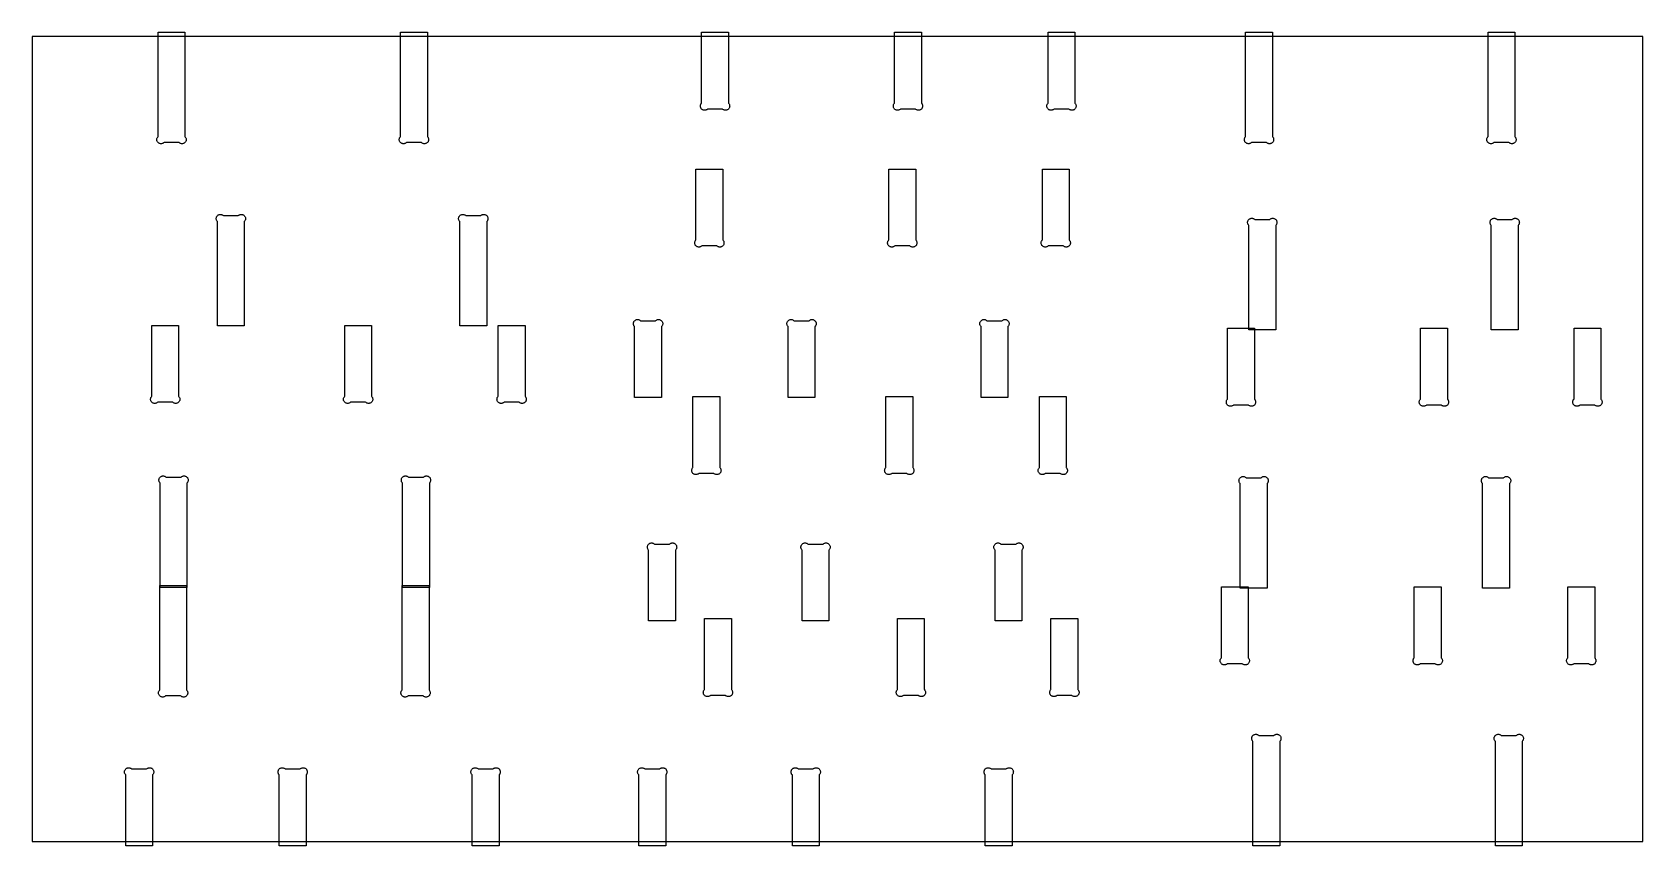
# Model space of a CAD drawing. Header units: inches. Extents: x 0 to 96, y -0.3 to 48.3.
import ezdxf

# ---------------------------------------------------------------- set-up
doc = ezdxf.new("R2010")
doc.units = ezdxf.units.IN
doc.layers.add('POCKET', color=5, linetype='Continuous')

msp = doc.modelspace()

# ---------------------------------------------------------------- linework, layer by layer
at = {"layer": 'POCKET'}
for points in [[(0, 0), (96, 0), (96, 48), (0, 48), (0, 0)], [(9.103, 48.255), (9.103, 42.029), (9.125, 42.004), (9.143, 41.977), (9.157, 41.947), (9.168, 41.916), (9.174, 41.884), (9.176, 41.852), (9.174, 41.819), (9.168, 41.787), (9.157, 41.756), (9.143, 41.727), (9.125, 41.7), (9.103, 41.675), (9.079, 41.653), (9.051, 41.635), (9.022, 41.621), (8.991, 41.61), (8.959, 41.604), (8.926, 41.602), (8.894, 41.604), (8.862, 41.61), (8.831, 41.621), (8.801, 41.635), (8.774, 41.653), (8.75, 41.675), (7.857, 41.675), (7.832, 41.653), (7.805, 41.635), (7.776, 41.621), (7.745, 41.61), (7.713, 41.604), (7.68, 41.602), (7.647, 41.604), (7.615, 41.61), (7.584, 41.621), (7.555, 41.635), (7.528, 41.653), (7.503, 41.675), (7.482, 41.7), (7.463, 41.727), (7.449, 41.756), (7.438, 41.787), (7.432, 41.819), (7.43, 41.852), (7.432, 41.884), (7.438, 41.916), (7.449, 41.947), (7.463, 41.977), (7.482, 42.004), (7.503, 42.029), (7.503, 48.255), (9.103, 48.255)], [(23.553, 48.255), (23.553, 42.029), (23.575, 42.004), (23.593, 41.977), (23.607, 41.947), (23.618, 41.916), (23.624, 41.884), (23.626, 41.852), (23.624, 41.819), (23.618, 41.787), (23.607, 41.756), (23.593, 41.727), (23.575, 41.7), (23.553, 41.675), (23.529, 41.653), (23.501, 41.635), (23.472, 41.621), (23.441, 41.61), (23.409, 41.604), (23.376, 41.602), (23.344, 41.604), (23.312, 41.61), (23.281, 41.621), (23.251, 41.635), (23.224, 41.653), (23.2, 41.675), (22.307, 41.675), (22.282, 41.653), (22.255, 41.635), (22.226, 41.621), (22.195, 41.61), (22.163, 41.604), (22.13, 41.602), (22.097, 41.604), (22.065, 41.61), (22.034, 41.621), (22.005, 41.635), (21.978, 41.653), (21.953, 41.675), (21.932, 41.7), (21.913, 41.727), (21.899, 41.756), (21.888, 41.787), (21.882, 41.819), (21.88, 41.852), (21.882, 41.884), (21.888, 41.916), (21.899, 41.947), (21.913, 41.977), (21.932, 42.004), (21.953, 42.029), (21.953, 48.255), (23.553, 48.255)], [(41.501, 48.255), (41.501, 44.029), (41.523, 44.004), (41.541, 43.977), (41.555, 43.947), (41.566, 43.916), (41.572, 43.884), (41.574, 43.852), (41.572, 43.819), (41.566, 43.787), (41.555, 43.756), (41.541, 43.727), (41.523, 43.7), (41.501, 43.675), (41.477, 43.653), (41.449, 43.635), (41.42, 43.621), (41.389, 43.61), (41.357, 43.604), (41.324, 43.602), (41.292, 43.604), (41.26, 43.61), (41.229, 43.621), (41.199, 43.635), (41.172, 43.653), (41.148, 43.675), (40.255, 43.675), (40.23, 43.653), (40.203, 43.635), (40.174, 43.621), (40.143, 43.61), (40.111, 43.604), (40.078, 43.602), (40.045, 43.604), (40.013, 43.61), (39.982, 43.621), (39.953, 43.635), (39.926, 43.653), (39.901, 43.675), (39.88, 43.7), (39.861, 43.727), (39.847, 43.756), (39.836, 43.787), (39.83, 43.819), (39.828, 43.852), (39.83, 43.884), (39.836, 43.916), (39.847, 43.947), (39.861, 43.977), (39.88, 44.004), (39.901, 44.029), (39.901, 48.255), (41.501, 48.255)], [(53.001, 48.255), (53.001, 44.029), (53.023, 44.004), (53.041, 43.977), (53.055, 43.947), (53.066, 43.916), (53.072, 43.884), (53.074, 43.852), (53.072, 43.819), (53.066, 43.787), (53.055, 43.756), (53.041, 43.727), (53.023, 43.7), (53.001, 43.675), (52.977, 43.653), (52.949, 43.635), (52.92, 43.621), (52.889, 43.61), (52.857, 43.604), (52.824, 43.602), (52.792, 43.604), (52.76, 43.61), (52.729, 43.621), (52.699, 43.635), (52.672, 43.653), (52.648, 43.675), (51.755, 43.675), (51.73, 43.653), (51.703, 43.635), (51.674, 43.621), (51.643, 43.61), (51.611, 43.604), (51.578, 43.602), (51.545, 43.604), (51.513, 43.61), (51.482, 43.621), (51.453, 43.635), (51.426, 43.653), (51.401, 43.675), (51.38, 43.7), (51.361, 43.727), (51.347, 43.756), (51.336, 43.787), (51.33, 43.819), (51.328, 43.852), (51.33, 43.884), (51.336, 43.916), (51.347, 43.947), (51.361, 43.977), (51.38, 44.004), (51.401, 44.029), (51.401, 48.255), (53.001, 48.255)], [(62.151, 48.255), (62.151, 44.029), (62.173, 44.004), (62.191, 43.977), (62.205, 43.947), (62.216, 43.916), (62.222, 43.884), (62.224, 43.852), (62.222, 43.819), (62.216, 43.787), (62.205, 43.756), (62.191, 43.727), (62.173, 43.7), (62.151, 43.675), (62.127, 43.653), (62.099, 43.635), (62.07, 43.621), (62.039, 43.61), (62.007, 43.604), (61.974, 43.602), (61.942, 43.604), (61.91, 43.61), (61.879, 43.621), (61.849, 43.635), (61.822, 43.653), (61.798, 43.675), (60.905, 43.675), (60.88, 43.653), (60.853, 43.635), (60.824, 43.621), (60.793, 43.61), (60.761, 43.604), (60.728, 43.602), (60.695, 43.604), (60.663, 43.61), (60.632, 43.621), (60.603, 43.635), (60.576, 43.653), (60.551, 43.675), (60.53, 43.7), (60.511, 43.727), (60.497, 43.756), (60.486, 43.787), (60.48, 43.819), (60.478, 43.852), (60.48, 43.884), (60.486, 43.916), (60.497, 43.947), (60.511, 43.977), (60.53, 44.004), (60.551, 44.029), (60.551, 48.255), (62.151, 48.255)], [(73.925, 48.255), (73.925, 42.029), (73.947, 42.004), (73.965, 41.977), (73.979, 41.947), (73.99, 41.916), (73.996, 41.884), (73.998, 41.852), (73.996, 41.819), (73.99, 41.787), (73.979, 41.756), (73.965, 41.727), (73.947, 41.7), (73.925, 41.675), (73.9, 41.653), (73.873, 41.635), (73.844, 41.621), (73.813, 41.61), (73.781, 41.604), (73.748, 41.602), (73.716, 41.604), (73.684, 41.61), (73.653, 41.621), (73.623, 41.635), (73.596, 41.653), (73.571, 41.675), (72.679, 41.675), (72.654, 41.653), (72.627, 41.635), (72.597, 41.621), (72.566, 41.61), (72.534, 41.604), (72.502, 41.602), (72.469, 41.604), (72.437, 41.61), (72.406, 41.621), (72.377, 41.635), (72.35, 41.653), (72.325, 41.675), (72.303, 41.7), (72.285, 41.727), (72.271, 41.756), (72.26, 41.787), (72.254, 41.819), (72.252, 41.852), (72.254, 41.884), (72.26, 41.916), (72.271, 41.947), (72.285, 41.977), (72.303, 42.004), (72.325, 42.029), (72.325, 48.255), (73.925, 48.255)], [(88.375, 48.255), (88.375, 42.029), (88.397, 42.004), (88.415, 41.977), (88.429, 41.947), (88.44, 41.916), (88.446, 41.884), (88.448, 41.852), (88.446, 41.819), (88.44, 41.787), (88.429, 41.756), (88.415, 41.727), (88.397, 41.7), (88.375, 41.675), (88.35, 41.653), (88.323, 41.635), (88.294, 41.621), (88.263, 41.61), (88.231, 41.604), (88.198, 41.602), (88.166, 41.604), (88.134, 41.61), (88.103, 41.621), (88.073, 41.635), (88.046, 41.653), (88.021, 41.675), (87.129, 41.675), (87.104, 41.653), (87.077, 41.635), (87.047, 41.621), (87.016, 41.61), (86.984, 41.604), (86.952, 41.602), (86.919, 41.604), (86.887, 41.61), (86.856, 41.621), (86.827, 41.635), (86.8, 41.653), (86.775, 41.675), (86.753, 41.7), (86.735, 41.727), (86.721, 41.756), (86.71, 41.787), (86.704, 41.819), (86.702, 41.852), (86.704, 41.884), (86.71, 41.916), (86.721, 41.947), (86.735, 41.977), (86.753, 42.004), (86.775, 42.029), (86.775, 48.255), (88.375, 48.255)], [(41.161, 40.096), (41.161, 35.869), (41.183, 35.845), (41.201, 35.817), (41.215, 35.788), (41.226, 35.757), (41.232, 35.725), (41.234, 35.692), (41.232, 35.66), (41.226, 35.628), (41.215, 35.597), (41.201, 35.567), (41.183, 35.54), (41.161, 35.516), (41.136, 35.494), (41.109, 35.476), (41.08, 35.462), (41.049, 35.451), (41.017, 35.445), (40.984, 35.442), (40.952, 35.445), (40.92, 35.451), (40.889, 35.462), (40.859, 35.476), (40.832, 35.494), (40.807, 35.516), (39.915, 35.516), (39.89, 35.494), (39.863, 35.476), (39.833, 35.462), (39.802, 35.451), (39.77, 35.445), (39.738, 35.442), (39.705, 35.445), (39.673, 35.451), (39.642, 35.462), (39.613, 35.476), (39.586, 35.494), (39.561, 35.516), (39.539, 35.54), (39.521, 35.567), (39.507, 35.597), (39.496, 35.628), (39.49, 35.66), (39.488, 35.692), (39.49, 35.725), (39.496, 35.757), (39.507, 35.788), (39.521, 35.817), (39.539, 35.845), (39.561, 35.869), (39.561, 40.096), (41.161, 40.096)], [(52.661, 40.096), (52.661, 35.869), (52.683, 35.845), (52.701, 35.817), (52.715, 35.788), (52.726, 35.757), (52.732, 35.725), (52.734, 35.692), (52.732, 35.66), (52.726, 35.628), (52.715, 35.597), (52.701, 35.567), (52.683, 35.54), (52.661, 35.516), (52.636, 35.494), (52.609, 35.476), (52.58, 35.462), (52.549, 35.451), (52.517, 35.445), (52.484, 35.442), (52.452, 35.445), (52.42, 35.451), (52.389, 35.462), (52.359, 35.476), (52.332, 35.494), (52.307, 35.516), (51.415, 35.516), (51.39, 35.494), (51.363, 35.476), (51.333, 35.462), (51.302, 35.451), (51.27, 35.445), (51.238, 35.442), (51.205, 35.445), (51.173, 35.451), (51.142, 35.462), (51.113, 35.476), (51.086, 35.494), (51.061, 35.516), (51.039, 35.54), (51.021, 35.567), (51.007, 35.597), (50.996, 35.628), (50.99, 35.66), (50.988, 35.692), (50.99, 35.725), (50.996, 35.757), (51.007, 35.788), (51.021, 35.817), (51.039, 35.845), (51.061, 35.869), (51.061, 40.096), (52.661, 40.096)], [(61.811, 40.096), (61.811, 35.869), (61.833, 35.845), (61.851, 35.817), (61.865, 35.788), (61.876, 35.757), (61.882, 35.725), (61.884, 35.692), (61.882, 35.66), (61.876, 35.628), (61.865, 35.597), (61.851, 35.567), (61.833, 35.54), (61.811, 35.516), (61.786, 35.494), (61.759, 35.476), (61.73, 35.462), (61.699, 35.451), (61.667, 35.445), (61.634, 35.442), (61.602, 35.445), (61.57, 35.451), (61.539, 35.462), (61.509, 35.476), (61.482, 35.494), (61.457, 35.516), (60.565, 35.516), (60.54, 35.494), (60.513, 35.476), (60.483, 35.462), (60.452, 35.451), (60.42, 35.445), (60.388, 35.442), (60.355, 35.445), (60.323, 35.451), (60.292, 35.462), (60.263, 35.476), (60.236, 35.494), (60.211, 35.516), (60.189, 35.54), (60.171, 35.567), (60.157, 35.597), (60.146, 35.628), (60.14, 35.66), (60.138, 35.692), (60.14, 35.725), (60.146, 35.757), (60.157, 35.788), (60.171, 35.817), (60.189, 35.845), (60.211, 35.869), (60.211, 40.096), (61.811, 40.096)], [(11.04, 30.739), (11.04, 36.965), (11.018, 36.99), (11, 37.017), (10.986, 37.046), (10.975, 37.077), (10.969, 37.109), (10.967, 37.142), (10.969, 37.174), (10.975, 37.206), (10.986, 37.237), (11, 37.267), (11.018, 37.294), (11.04, 37.319), (11.064, 37.34), (11.092, 37.358), (11.121, 37.373), (11.152, 37.383), (11.184, 37.39), (11.217, 37.392), (11.249, 37.39), (11.281, 37.383), (11.312, 37.373), (11.342, 37.358), (11.369, 37.34), (11.393, 37.319), (12.286, 37.319), (12.311, 37.34), (12.338, 37.358), (12.367, 37.373), (12.398, 37.383), (12.43, 37.39), (12.463, 37.392), (12.496, 37.39), (12.528, 37.383), (12.559, 37.373), (12.588, 37.358), (12.615, 37.34), (12.64, 37.319), (12.661, 37.294), (12.68, 37.267), (12.694, 37.237), (12.705, 37.206), (12.711, 37.174), (12.713, 37.142), (12.711, 37.109), (12.705, 37.077), (12.694, 37.046), (12.68, 37.017), (12.661, 36.99), (12.64, 36.965), (12.64, 30.739), (11.04, 30.739)], [(25.49, 30.739), (25.49, 36.965), (25.468, 36.99), (25.45, 37.017), (25.436, 37.046), (25.425, 37.077), (25.419, 37.109), (25.417, 37.142), (25.419, 37.174), (25.425, 37.206), (25.436, 37.237), (25.45, 37.267), (25.468, 37.294), (25.49, 37.319), (25.514, 37.34), (25.542, 37.358), (25.571, 37.373), (25.602, 37.383), (25.634, 37.39), (25.667, 37.392), (25.699, 37.39), (25.731, 37.383), (25.762, 37.373), (25.792, 37.358), (25.819, 37.34), (25.843, 37.319), (26.736, 37.319), (26.761, 37.34), (26.788, 37.358), (26.817, 37.373), (26.848, 37.383), (26.88, 37.39), (26.913, 37.392), (26.946, 37.39), (26.978, 37.383), (27.009, 37.373), (27.038, 37.358), (27.065, 37.34), (27.09, 37.319), (27.111, 37.294), (27.13, 37.267), (27.144, 37.237), (27.155, 37.206), (27.161, 37.174), (27.163, 37.142), (27.161, 37.109), (27.155, 37.077), (27.144, 37.046), (27.13, 37.017), (27.111, 36.99), (27.09, 36.965), (27.09, 30.739), (25.49, 30.739)], [(72.518, 30.51), (72.518, 36.736), (72.497, 36.761), (72.479, 36.788), (72.464, 36.818), (72.454, 36.849), (72.447, 36.881), (72.445, 36.913), (72.447, 36.946), (72.454, 36.978), (72.464, 37.009), (72.479, 37.038), (72.497, 37.065), (72.518, 37.09), (72.543, 37.112), (72.57, 37.13), (72.599, 37.144), (72.63, 37.155), (72.662, 37.161), (72.695, 37.163), (72.728, 37.161), (72.76, 37.155), (72.791, 37.144), (72.82, 37.13), (72.847, 37.112), (72.872, 37.09), (73.765, 37.09), (73.789, 37.112), (73.817, 37.13), (73.846, 37.144), (73.877, 37.155), (73.909, 37.161), (73.942, 37.163), (73.974, 37.161), (74.006, 37.155), (74.037, 37.144), (74.067, 37.13), (74.094, 37.112), (74.118, 37.09), (74.14, 37.065), (74.158, 37.038), (74.172, 37.009), (74.183, 36.978), (74.189, 36.946), (74.192, 36.913), (74.189, 36.881), (74.183, 36.849), (74.172, 36.818), (74.158, 36.788), (74.14, 36.761), (74.118, 36.736), (74.118, 30.51), (72.518, 30.51)], [(86.968, 30.51), (86.968, 36.736), (86.947, 36.761), (86.929, 36.788), (86.914, 36.818), (86.904, 36.849), (86.897, 36.881), (86.895, 36.913), (86.897, 36.946), (86.904, 36.978), (86.914, 37.009), (86.929, 37.038), (86.947, 37.065), (86.968, 37.09), (86.993, 37.112), (87.02, 37.13), (87.049, 37.144), (87.08, 37.155), (87.112, 37.161), (87.145, 37.163), (87.178, 37.161), (87.21, 37.155), (87.241, 37.144), (87.27, 37.13), (87.297, 37.112), (87.322, 37.09), (88.215, 37.09), (88.239, 37.112), (88.267, 37.13), (88.296, 37.144), (88.327, 37.155), (88.359, 37.161), (88.392, 37.163), (88.424, 37.161), (88.456, 37.155), (88.487, 37.144), (88.517, 37.13), (88.544, 37.112), (88.568, 37.09), (88.59, 37.065), (88.608, 37.038), (88.622, 37.009), (88.633, 36.978), (88.639, 36.946), (88.642, 36.913), (88.639, 36.881), (88.633, 36.849), (88.622, 36.818), (88.608, 36.788), (88.59, 36.761), (88.568, 36.736), (88.568, 30.51), (86.968, 30.51)], [(8.727, 30.773), (8.727, 26.547), (8.748, 26.522), (8.766, 26.495), (8.781, 26.466), (8.791, 26.435), (8.798, 26.403), (8.8, 26.37), (8.798, 26.337), (8.791, 26.305), (8.781, 26.274), (8.766, 26.245), (8.748, 26.218), (8.727, 26.193), (8.702, 26.172), (8.675, 26.153), (8.645, 26.139), (8.614, 26.129), (8.582, 26.122), (8.55, 26.12), (8.517, 26.122), (8.485, 26.129), (8.454, 26.139), (8.425, 26.153), (8.398, 26.172), (8.373, 26.193), (7.48, 26.193), (7.456, 26.172), (7.428, 26.153), (7.399, 26.139), (7.368, 26.129), (7.336, 26.122), (7.303, 26.12), (7.271, 26.122), (7.239, 26.129), (7.208, 26.139), (7.178, 26.153), (7.151, 26.172), (7.127, 26.193), (7.105, 26.218), (7.087, 26.245), (7.072, 26.274), (7.062, 26.305), (7.055, 26.337), (7.053, 26.37), (7.055, 26.403), (7.062, 26.435), (7.072, 26.466), (7.087, 26.495), (7.105, 26.522), (7.127, 26.547), (7.127, 30.773), (8.727, 30.773)], [(20.227, 30.773), (20.227, 26.547), (20.248, 26.522), (20.266, 26.495), (20.281, 26.466), (20.291, 26.435), (20.298, 26.403), (20.3, 26.37), (20.298, 26.337), (20.291, 26.305), (20.281, 26.274), (20.266, 26.245), (20.248, 26.218), (20.227, 26.193), (20.202, 26.172), (20.175, 26.153), (20.145, 26.139), (20.114, 26.129), (20.082, 26.122), (20.05, 26.12), (20.017, 26.122), (19.985, 26.129), (19.954, 26.139), (19.925, 26.153), (19.898, 26.172), (19.873, 26.193), (18.98, 26.193), (18.956, 26.172), (18.928, 26.153), (18.899, 26.139), (18.868, 26.129), (18.836, 26.122), (18.803, 26.12), (18.771, 26.122), (18.739, 26.129), (18.708, 26.139), (18.678, 26.153), (18.651, 26.172), (18.627, 26.193), (18.605, 26.218), (18.587, 26.245), (18.572, 26.274), (18.562, 26.305), (18.555, 26.337), (18.553, 26.37), (18.555, 26.403), (18.562, 26.435), (18.572, 26.466), (18.587, 26.495), (18.605, 26.522), (18.627, 26.547), (18.627, 30.773), (20.227, 30.773)], [(29.377, 30.773), (29.377, 26.547), (29.398, 26.522), (29.416, 26.495), (29.431, 26.466), (29.441, 26.435), (29.448, 26.403), (29.45, 26.37), (29.448, 26.337), (29.441, 26.305), (29.431, 26.274), (29.416, 26.245), (29.398, 26.218), (29.377, 26.193), (29.352, 26.172), (29.325, 26.153), (29.295, 26.139), (29.264, 26.129), (29.232, 26.122), (29.2, 26.12), (29.167, 26.122), (29.135, 26.129), (29.104, 26.139), (29.075, 26.153), (29.048, 26.172), (29.023, 26.193), (28.13, 26.193), (28.106, 26.172), (28.078, 26.153), (28.049, 26.139), (28.018, 26.129), (27.986, 26.122), (27.953, 26.12), (27.921, 26.122), (27.889, 26.129), (27.858, 26.139), (27.828, 26.153), (27.801, 26.172), (27.777, 26.193), (27.755, 26.218), (27.737, 26.245), (27.722, 26.274), (27.712, 26.305), (27.705, 26.337), (27.703, 26.37), (27.705, 26.403), (27.712, 26.435), (27.722, 26.466), (27.737, 26.495), (27.755, 26.522), (27.777, 26.547), (27.777, 30.773), (29.377, 30.773)], [(35.908, 26.473), (35.908, 30.7), (35.886, 30.724), (35.868, 30.752), (35.854, 30.781), (35.843, 30.812), (35.837, 30.844), (35.834, 30.877), (35.837, 30.909), (35.843, 30.941), (35.854, 30.972), (35.868, 31.002), (35.886, 31.029), (35.908, 31.053), (35.932, 31.075), (35.959, 31.093), (35.989, 31.108), (36.02, 31.118), (36.052, 31.124), (36.084, 31.127), (36.117, 31.124), (36.149, 31.118), (36.18, 31.108), (36.209, 31.093), (36.237, 31.075), (36.261, 31.053), (37.154, 31.053), (37.179, 31.075), (37.206, 31.093), (37.235, 31.108), (37.266, 31.118), (37.298, 31.124), (37.331, 31.127), (37.364, 31.124), (37.396, 31.118), (37.427, 31.108), (37.456, 31.093), (37.483, 31.075), (37.508, 31.053), (37.529, 31.029), (37.547, 31.002), (37.562, 30.972), (37.572, 30.941), (37.579, 30.909), (37.581, 30.877), (37.579, 30.844), (37.572, 30.812), (37.562, 30.781), (37.547, 30.752), (37.529, 30.724), (37.508, 30.7), (37.508, 26.473), (35.908, 26.473)], [(45.058, 26.473), (45.058, 30.7), (45.036, 30.724), (45.018, 30.752), (45.004, 30.781), (44.993, 30.812), (44.987, 30.844), (44.984, 30.877), (44.987, 30.909), (44.993, 30.941), (45.004, 30.972), (45.018, 31.002), (45.036, 31.029), (45.058, 31.053), (45.082, 31.075), (45.109, 31.093), (45.139, 31.108), (45.17, 31.118), (45.202, 31.124), (45.234, 31.127), (45.267, 31.124), (45.299, 31.118), (45.33, 31.108), (45.359, 31.093), (45.387, 31.075), (45.411, 31.053), (46.304, 31.053), (46.329, 31.075), (46.356, 31.093), (46.385, 31.108), (46.416, 31.118), (46.448, 31.124), (46.481, 31.127), (46.514, 31.124), (46.546, 31.118), (46.577, 31.108), (46.606, 31.093), (46.633, 31.075), (46.658, 31.053), (46.679, 31.029), (46.697, 31.002), (46.712, 30.972), (46.722, 30.941), (46.729, 30.909), (46.731, 30.877), (46.729, 30.844), (46.722, 30.812), (46.712, 30.781), (46.697, 30.752), (46.679, 30.724), (46.658, 30.7), (46.658, 26.473), (45.058, 26.473)], [(56.558, 26.473), (56.558, 30.7), (56.536, 30.724), (56.518, 30.752), (56.504, 30.781), (56.493, 30.812), (56.487, 30.844), (56.484, 30.877), (56.487, 30.909), (56.493, 30.941), (56.504, 30.972), (56.518, 31.002), (56.536, 31.029), (56.558, 31.053), (56.582, 31.075), (56.609, 31.093), (56.639, 31.108), (56.67, 31.118), (56.702, 31.124), (56.734, 31.127), (56.767, 31.124), (56.799, 31.118), (56.83, 31.108), (56.859, 31.093), (56.887, 31.075), (56.911, 31.053), (57.804, 31.053), (57.829, 31.075), (57.856, 31.093), (57.885, 31.108), (57.916, 31.118), (57.948, 31.124), (57.981, 31.127), (58.014, 31.124), (58.046, 31.118), (58.077, 31.108), (58.106, 31.093), (58.133, 31.075), (58.158, 31.053), (58.179, 31.029), (58.197, 31.002), (58.212, 30.972), (58.222, 30.941), (58.229, 30.909), (58.231, 30.877), (58.229, 30.844), (58.222, 30.812), (58.212, 30.781), (58.197, 30.752), (58.179, 30.724), (58.158, 30.7), (58.158, 26.473), (56.558, 26.473)], [(72.85, 30.605), (72.85, 26.378), (72.872, 26.354), (72.89, 26.326), (72.904, 26.297), (72.915, 26.266), (72.921, 26.234), (72.923, 26.201), (72.921, 26.169), (72.915, 26.137), (72.904, 26.106), (72.89, 26.076), (72.872, 26.049), (72.85, 26.025), (72.825, 26.003), (72.798, 25.985), (72.769, 25.97), (72.738, 25.96), (72.706, 25.954), (72.673, 25.951), (72.641, 25.954), (72.609, 25.96), (72.578, 25.97), (72.548, 25.985), (72.521, 26.003), (72.496, 26.025), (71.604, 26.025), (71.579, 26.003), (71.552, 25.985), (71.522, 25.97), (71.491, 25.96), (71.459, 25.954), (71.427, 25.951), (71.394, 25.954), (71.362, 25.96), (71.331, 25.97), (71.302, 25.985), (71.275, 26.003), (71.25, 26.025), (71.228, 26.049), (71.21, 26.076), (71.196, 26.106), (71.185, 26.137), (71.179, 26.169), (71.177, 26.201), (71.179, 26.234), (71.185, 26.266), (71.196, 26.297), (71.21, 26.326), (71.228, 26.354), (71.25, 26.378), (71.25, 30.605), (72.85, 30.605)], [(84.35, 30.605), (84.35, 26.378), (84.372, 26.354), (84.39, 26.326), (84.404, 26.297), (84.415, 26.266), (84.421, 26.234), (84.423, 26.201), (84.421, 26.169), (84.415, 26.137), (84.404, 26.106), (84.39, 26.076), (84.372, 26.049), (84.35, 26.025), (84.325, 26.003), (84.298, 25.985), (84.269, 25.97), (84.238, 25.96), (84.206, 25.954), (84.173, 25.951), (84.141, 25.954), (84.109, 25.96), (84.078, 25.97), (84.048, 25.985), (84.021, 26.003), (83.996, 26.025), (83.104, 26.025), (83.079, 26.003), (83.052, 25.985), (83.022, 25.97), (82.991, 25.96), (82.959, 25.954), (82.927, 25.951), (82.894, 25.954), (82.862, 25.96), (82.831, 25.97), (82.802, 25.985), (82.775, 26.003), (82.75, 26.025), (82.728, 26.049), (82.71, 26.076), (82.696, 26.106), (82.685, 26.137), (82.679, 26.169), (82.677, 26.201), (82.679, 26.234), (82.685, 26.266), (82.696, 26.297), (82.71, 26.326), (82.728, 26.354), (82.75, 26.378), (82.75, 30.605), (84.35, 30.605)], [(93.5, 30.605), (93.5, 26.378), (93.522, 26.354), (93.54, 26.326), (93.554, 26.297), (93.565, 26.266), (93.571, 26.234), (93.573, 26.201), (93.571, 26.169), (93.565, 26.137), (93.554, 26.106), (93.54, 26.076), (93.522, 26.049), (93.5, 26.025), (93.475, 26.003), (93.448, 25.985), (93.419, 25.97), (93.388, 25.96), (93.356, 25.954), (93.323, 25.951), (93.291, 25.954), (93.259, 25.96), (93.228, 25.97), (93.198, 25.985), (93.171, 26.003), (93.146, 26.025), (92.254, 26.025), (92.229, 26.003), (92.202, 25.985), (92.172, 25.97), (92.141, 25.96), (92.109, 25.954), (92.077, 25.951), (92.044, 25.954), (92.012, 25.96), (91.981, 25.97), (91.952, 25.985), (91.925, 26.003), (91.9, 26.025), (91.878, 26.049), (91.86, 26.076), (91.846, 26.106), (91.835, 26.137), (91.829, 26.169), (91.827, 26.201), (91.829, 26.234), (91.835, 26.266), (91.846, 26.297), (91.86, 26.326), (91.878, 26.354), (91.9, 26.378), (91.9, 30.605), (93.5, 30.605)], [(40.984, 26.528), (40.984, 22.302), (41.005, 22.277), (41.024, 22.25), (41.038, 22.221), (41.049, 22.19), (41.055, 22.158), (41.057, 22.125), (41.055, 22.092), (41.049, 22.06), (41.038, 22.029), (41.024, 22), (41.005, 21.973), (40.984, 21.948), (40.959, 21.927), (40.932, 21.909), (40.903, 21.894), (40.872, 21.884), (40.84, 21.877), (40.807, 21.875), (40.774, 21.877), (40.742, 21.884), (40.711, 21.894), (40.682, 21.909), (40.655, 21.927), (40.63, 21.948), (39.737, 21.948), (39.713, 21.927), (39.686, 21.909), (39.656, 21.894), (39.625, 21.884), (39.593, 21.877), (39.561, 21.875), (39.528, 21.877), (39.496, 21.884), (39.465, 21.894), (39.436, 21.909), (39.408, 21.927), (39.384, 21.948), (39.362, 21.973), (39.344, 22), (39.33, 22.029), (39.319, 22.06), (39.313, 22.092), (39.311, 22.125), (39.313, 22.158), (39.319, 22.19), (39.33, 22.221), (39.344, 22.25), (39.362, 22.277), (39.384, 22.302), (39.384, 26.528), (40.984, 26.528)], [(52.484, 26.528), (52.484, 22.302), (52.505, 22.277), (52.524, 22.25), (52.538, 22.221), (52.549, 22.19), (52.555, 22.158), (52.557, 22.125), (52.555, 22.092), (52.549, 22.06), (52.538, 22.029), (52.524, 22), (52.505, 21.973), (52.484, 21.948), (52.459, 21.927), (52.432, 21.909), (52.403, 21.894), (52.372, 21.884), (52.34, 21.877), (52.307, 21.875), (52.274, 21.877), (52.242, 21.884), (52.211, 21.894), (52.182, 21.909), (52.155, 21.927), (52.13, 21.948), (51.237, 21.948), (51.213, 21.927), (51.186, 21.909), (51.156, 21.894), (51.125, 21.884), (51.093, 21.877), (51.061, 21.875), (51.028, 21.877), (50.996, 21.884), (50.965, 21.894), (50.936, 21.909), (50.908, 21.927), (50.884, 21.948), (50.862, 21.973), (50.844, 22), (50.83, 22.029), (50.819, 22.06), (50.813, 22.092), (50.811, 22.125), (50.813, 22.158), (50.819, 22.19), (50.83, 22.221), (50.844, 22.25), (50.862, 22.277), (50.884, 22.302), (50.884, 26.528), (52.484, 26.528)], [(61.634, 26.528), (61.634, 22.302), (61.655, 22.277), (61.674, 22.25), (61.688, 22.221), (61.699, 22.19), (61.705, 22.158), (61.707, 22.125), (61.705, 22.092), (61.699, 22.06), (61.688, 22.029), (61.674, 22), (61.655, 21.973), (61.634, 21.948), (61.609, 21.927), (61.582, 21.909), (61.553, 21.894), (61.522, 21.884), (61.49, 21.877), (61.457, 21.875), (61.424, 21.877), (61.392, 21.884), (61.361, 21.894), (61.332, 21.909), (61.305, 21.927), (61.28, 21.948), (60.387, 21.948), (60.363, 21.927), (60.336, 21.909), (60.306, 21.894), (60.275, 21.884), (60.243, 21.877), (60.211, 21.875), (60.178, 21.877), (60.146, 21.884), (60.115, 21.894), (60.086, 21.909), (60.058, 21.927), (60.034, 21.948), (60.012, 21.973), (59.994, 22), (59.98, 22.029), (59.969, 22.06), (59.963, 22.092), (59.961, 22.125), (59.963, 22.158), (59.969, 22.19), (59.98, 22.221), (59.994, 22.25), (60.012, 22.277), (60.034, 22.302), (60.034, 26.528), (61.634, 26.528)], [(7.625, 15.147), (7.625, 21.373), (7.603, 21.398), (7.585, 21.425), (7.571, 21.455), (7.56, 21.486), (7.554, 21.518), (7.552, 21.55), (7.554, 21.583), (7.56, 21.615), (7.571, 21.646), (7.585, 21.675), (7.603, 21.702), (7.625, 21.727), (7.65, 21.749), (7.677, 21.767), (7.706, 21.781), (7.737, 21.792), (7.769, 21.798), (7.802, 21.8), (7.834, 21.798), (7.866, 21.792), (7.897, 21.781), (7.927, 21.767), (7.954, 21.749), (7.979, 21.727), (8.871, 21.727), (8.896, 21.749), (8.923, 21.767), (8.953, 21.781), (8.984, 21.792), (9.016, 21.798), (9.048, 21.8), (9.081, 21.798), (9.113, 21.792), (9.144, 21.781), (9.173, 21.767), (9.2, 21.749), (9.225, 21.727), (9.247, 21.702), (9.265, 21.675), (9.279, 21.646), (9.29, 21.615), (9.296, 21.583), (9.298, 21.55), (9.296, 21.518), (9.29, 21.486), (9.279, 21.455), (9.265, 21.425), (9.247, 21.398), (9.225, 21.373), (9.225, 15.147), (7.625, 15.147)], [(22.075, 15.147), (22.075, 21.373), (22.053, 21.398), (22.035, 21.425), (22.021, 21.455), (22.01, 21.486), (22.004, 21.518), (22.002, 21.55), (22.004, 21.583), (22.01, 21.615), (22.021, 21.646), (22.035, 21.675), (22.053, 21.702), (22.075, 21.727), (22.1, 21.749), (22.127, 21.767), (22.156, 21.781), (22.187, 21.792), (22.219, 21.798), (22.252, 21.8), (22.284, 21.798), (22.316, 21.792), (22.347, 21.781), (22.377, 21.767), (22.404, 21.749), (22.429, 21.727), (23.321, 21.727), (23.346, 21.749), (23.373, 21.767), (23.403, 21.781), (23.434, 21.792), (23.466, 21.798), (23.498, 21.8), (23.531, 21.798), (23.563, 21.792), (23.594, 21.781), (23.623, 21.767), (23.65, 21.749), (23.675, 21.727), (23.697, 21.702), (23.715, 21.675), (23.729, 21.646), (23.74, 21.615), (23.746, 21.583), (23.748, 21.55), (23.746, 21.518), (23.74, 21.486), (23.729, 21.455), (23.715, 21.425), (23.697, 21.398), (23.675, 21.373), (23.675, 15.147), (22.075, 15.147)], [(72.004, 15.111), (72.004, 21.338), (71.982, 21.362), (71.964, 21.39), (71.95, 21.419), (71.939, 21.45), (71.933, 21.482), (71.931, 21.515), (71.933, 21.547), (71.939, 21.579), (71.95, 21.61), (71.964, 21.64), (71.982, 21.667), (72.004, 21.691), (72.029, 21.713), (72.056, 21.731), (72.085, 21.746), (72.116, 21.756), (72.148, 21.762), (72.181, 21.765), (72.213, 21.762), (72.245, 21.756), (72.276, 21.746), (72.306, 21.731), (72.333, 21.713), (72.358, 21.691), (73.25, 21.691), (73.275, 21.713), (73.302, 21.731), (73.332, 21.746), (73.362, 21.756), (73.395, 21.762), (73.427, 21.765), (73.46, 21.762), (73.492, 21.756), (73.523, 21.746), (73.552, 21.731), (73.579, 21.713), (73.604, 21.691), (73.626, 21.667), (73.644, 21.64), (73.658, 21.61), (73.669, 21.579), (73.675, 21.547), (73.677, 21.515), (73.675, 21.482), (73.669, 21.45), (73.658, 21.419), (73.644, 21.39), (73.626, 21.362), (73.604, 21.338), (73.604, 15.111), (72.004, 15.111)], [(86.454, 15.111), (86.454, 21.338), (86.432, 21.362), (86.414, 21.39), (86.4, 21.419), (86.389, 21.45), (86.383, 21.482), (86.381, 21.515), (86.383, 21.547), (86.389, 21.579), (86.4, 21.61), (86.414, 21.64), (86.432, 21.667), (86.454, 21.691), (86.479, 21.713), (86.506, 21.731), (86.535, 21.746), (86.566, 21.756), (86.598, 21.762), (86.631, 21.765), (86.663, 21.762), (86.695, 21.756), (86.726, 21.746), (86.756, 21.731), (86.783, 21.713), (86.808, 21.691), (87.7, 21.691), (87.725, 21.713), (87.752, 21.731), (87.782, 21.746), (87.812, 21.756), (87.845, 21.762), (87.877, 21.765), (87.91, 21.762), (87.942, 21.756), (87.973, 21.746), (88.002, 21.731), (88.029, 21.713), (88.054, 21.691), (88.076, 21.667), (88.094, 21.64), (88.108, 21.61), (88.119, 21.579), (88.125, 21.547), (88.127, 21.515), (88.125, 21.482), (88.119, 21.45), (88.108, 21.419), (88.094, 21.39), (88.076, 21.362), (88.054, 21.338), (88.054, 15.111), (86.454, 15.111)], [(36.74, 13.15), (36.74, 17.376), (36.719, 17.401), (36.701, 17.428), (36.686, 17.457), (36.676, 17.488), (36.669, 17.52), (36.667, 17.553), (36.669, 17.586), (36.676, 17.618), (36.686, 17.649), (36.701, 17.678), (36.719, 17.705), (36.74, 17.73), (36.765, 17.751), (36.792, 17.769), (36.821, 17.784), (36.852, 17.794), (36.884, 17.801), (36.917, 17.803), (36.95, 17.801), (36.982, 17.794), (37.013, 17.784), (37.042, 17.769), (37.069, 17.751), (37.094, 17.73), (37.987, 17.73), (38.011, 17.751), (38.039, 17.769), (38.068, 17.784), (38.099, 17.794), (38.131, 17.801), (38.164, 17.803), (38.196, 17.801), (38.228, 17.794), (38.259, 17.784), (38.289, 17.769), (38.316, 17.751), (38.34, 17.73), (38.362, 17.705), (38.38, 17.678), (38.395, 17.649), (38.405, 17.618), (38.411, 17.586), (38.414, 17.553), (38.411, 17.52), (38.405, 17.488), (38.395, 17.457), (38.38, 17.428), (38.362, 17.401), (38.34, 17.376), (38.34, 13.15), (36.74, 13.15)], [(45.89, 13.15), (45.89, 17.376), (45.869, 17.401), (45.851, 17.428), (45.836, 17.457), (45.826, 17.488), (45.819, 17.52), (45.817, 17.553), (45.819, 17.586), (45.826, 17.618), (45.836, 17.649), (45.851, 17.678), (45.869, 17.705), (45.89, 17.73), (45.915, 17.751), (45.942, 17.769), (45.971, 17.784), (46.002, 17.794), (46.034, 17.801), (46.067, 17.803), (46.1, 17.801), (46.132, 17.794), (46.163, 17.784), (46.192, 17.769), (46.219, 17.751), (46.244, 17.73), (47.137, 17.73), (47.161, 17.751), (47.189, 17.769), (47.218, 17.784), (47.249, 17.794), (47.281, 17.801), (47.314, 17.803), (47.346, 17.801), (47.378, 17.794), (47.409, 17.784), (47.439, 17.769), (47.466, 17.751), (47.49, 17.73), (47.512, 17.705), (47.53, 17.678), (47.545, 17.649), (47.555, 17.618), (47.561, 17.586), (47.564, 17.553), (47.561, 17.52), (47.555, 17.488), (47.545, 17.457), (47.53, 17.428), (47.512, 17.401), (47.49, 17.376), (47.49, 13.15), (45.89, 13.15)], [(57.39, 13.15), (57.39, 17.376), (57.369, 17.401), (57.351, 17.428), (57.336, 17.457), (57.326, 17.488), (57.319, 17.52), (57.317, 17.553), (57.319, 17.586), (57.326, 17.618), (57.336, 17.649), (57.351, 17.678), (57.369, 17.705), (57.39, 17.73), (57.415, 17.751), (57.442, 17.769), (57.471, 17.784), (57.502, 17.794), (57.534, 17.801), (57.567, 17.803), (57.6, 17.801), (57.632, 17.794), (57.663, 17.784), (57.692, 17.769), (57.719, 17.751), (57.744, 17.73), (58.637, 17.73), (58.661, 17.751), (58.689, 17.769), (58.718, 17.784), (58.749, 17.794), (58.781, 17.801), (58.814, 17.803), (58.846, 17.801), (58.878, 17.794), (58.909, 17.784), (58.939, 17.769), (58.966, 17.751), (58.99, 17.73), (59.012, 17.705), (59.03, 17.678), (59.045, 17.649), (59.055, 17.618), (59.061, 17.586), (59.064, 17.553), (59.061, 17.52), (59.055, 17.488), (59.045, 17.457), (59.03, 17.428), (59.012, 17.401), (58.99, 17.376), (58.99, 13.15), (57.39, 13.15)], [(9.201, 15.265), (9.201, 9.039), (9.222, 9.014), (9.24, 8.987), (9.255, 8.958), (9.265, 8.927), (9.272, 8.895), (9.274, 8.862), (9.272, 8.829), (9.265, 8.797), (9.255, 8.766), (9.24, 8.737), (9.222, 8.71), (9.201, 8.685), (9.176, 8.664), (9.149, 8.646), (9.119, 8.631), (9.089, 8.621), (9.056, 8.614), (9.024, 8.612), (8.991, 8.614), (8.959, 8.621), (8.928, 8.631), (8.899, 8.646), (8.872, 8.664), (8.847, 8.685), (7.954, 8.685), (7.93, 8.664), (7.902, 8.646), (7.873, 8.631), (7.842, 8.621), (7.81, 8.614), (7.777, 8.612), (7.745, 8.614), (7.713, 8.621), (7.682, 8.631), (7.652, 8.646), (7.625, 8.664), (7.601, 8.685), (7.579, 8.71), (7.561, 8.737), (7.546, 8.766), (7.536, 8.797), (7.53, 8.829), (7.527, 8.862), (7.53, 8.895), (7.536, 8.927), (7.546, 8.958), (7.561, 8.987), (7.579, 9.014), (7.601, 9.039), (7.601, 15.265), (9.201, 15.265)], [(23.651, 15.265), (23.651, 9.039), (23.672, 9.014), (23.69, 8.987), (23.705, 8.958), (23.715, 8.927), (23.722, 8.895), (23.724, 8.862), (23.722, 8.829), (23.715, 8.797), (23.705, 8.766), (23.69, 8.737), (23.672, 8.71), (23.651, 8.685), (23.626, 8.664), (23.599, 8.646), (23.569, 8.631), (23.539, 8.621), (23.506, 8.614), (23.474, 8.612), (23.441, 8.614), (23.409, 8.621), (23.378, 8.631), (23.349, 8.646), (23.322, 8.664), (23.297, 8.685), (22.404, 8.685), (22.38, 8.664), (22.352, 8.646), (22.323, 8.631), (22.292, 8.621), (22.26, 8.614), (22.227, 8.612), (22.195, 8.614), (22.163, 8.621), (22.132, 8.631), (22.102, 8.646), (22.075, 8.664), (22.051, 8.685), (22.029, 8.71), (22.011, 8.737), (21.996, 8.766), (21.986, 8.797), (21.98, 8.829), (21.977, 8.862), (21.98, 8.895), (21.986, 8.927), (21.996, 8.958), (22.011, 8.987), (22.029, 9.014), (22.051, 9.039), (22.051, 15.265), (23.651, 15.265)], [(72.482, 15.184), (72.482, 10.957), (72.503, 10.933), (72.521, 10.906), (72.536, 10.876), (72.546, 10.845), (72.553, 10.813), (72.555, 10.781), (72.553, 10.748), (72.546, 10.716), (72.536, 10.685), (72.521, 10.656), (72.503, 10.628), (72.482, 10.604), (72.457, 10.582), (72.43, 10.564), (72.4, 10.55), (72.37, 10.539), (72.337, 10.533), (72.305, 10.531), (72.272, 10.533), (72.24, 10.539), (72.209, 10.55), (72.18, 10.564), (72.153, 10.582), (72.128, 10.604), (71.235, 10.604), (71.211, 10.582), (71.183, 10.564), (71.154, 10.55), (71.123, 10.539), (71.091, 10.533), (71.058, 10.531), (71.026, 10.533), (70.994, 10.539), (70.963, 10.55), (70.933, 10.564), (70.906, 10.582), (70.882, 10.604), (70.86, 10.628), (70.842, 10.656), (70.827, 10.685), (70.817, 10.716), (70.811, 10.748), (70.808, 10.781), (70.811, 10.813), (70.817, 10.845), (70.827, 10.876), (70.842, 10.906), (70.86, 10.933), (70.882, 10.957), (70.882, 15.184), (72.482, 15.184)], [(83.982, 15.184), (83.982, 10.957), (84.003, 10.933), (84.021, 10.906), (84.036, 10.876), (84.046, 10.845), (84.053, 10.813), (84.055, 10.781), (84.053, 10.748), (84.046, 10.716), (84.036, 10.685), (84.021, 10.656), (84.003, 10.628), (83.982, 10.604), (83.957, 10.582), (83.93, 10.564), (83.9, 10.55), (83.87, 10.539), (83.837, 10.533), (83.805, 10.531), (83.772, 10.533), (83.74, 10.539), (83.709, 10.55), (83.68, 10.564), (83.653, 10.582), (83.628, 10.604), (82.735, 10.604), (82.711, 10.582), (82.683, 10.564), (82.654, 10.55), (82.623, 10.539), (82.591, 10.533), (82.558, 10.531), (82.526, 10.533), (82.494, 10.539), (82.463, 10.55), (82.433, 10.564), (82.406, 10.582), (82.382, 10.604), (82.36, 10.628), (82.342, 10.656), (82.327, 10.685), (82.317, 10.716), (82.311, 10.748), (82.308, 10.781), (82.311, 10.813), (82.317, 10.845), (82.327, 10.876), (82.342, 10.906), (82.36, 10.933), (82.382, 10.957), (82.382, 15.184), (83.982, 15.184)], [(93.132, 15.184), (93.132, 10.957), (93.153, 10.933), (93.171, 10.906), (93.186, 10.876), (93.196, 10.845), (93.203, 10.813), (93.205, 10.781), (93.203, 10.748), (93.196, 10.716), (93.186, 10.685), (93.171, 10.656), (93.153, 10.628), (93.132, 10.604), (93.107, 10.582), (93.08, 10.564), (93.05, 10.55), (93.02, 10.539), (92.987, 10.533), (92.955, 10.531), (92.922, 10.533), (92.89, 10.539), (92.859, 10.55), (92.83, 10.564), (92.803, 10.582), (92.778, 10.604), (91.885, 10.604), (91.861, 10.582), (91.833, 10.564), (91.804, 10.55), (91.773, 10.539), (91.741, 10.533), (91.708, 10.531), (91.676, 10.533), (91.644, 10.539), (91.613, 10.55), (91.583, 10.564), (91.556, 10.582), (91.532, 10.604), (91.51, 10.628), (91.492, 10.656), (91.477, 10.685), (91.467, 10.716), (91.461, 10.748), (91.458, 10.781), (91.461, 10.813), (91.467, 10.845), (91.477, 10.876), (91.492, 10.906), (91.51, 10.933), (91.532, 10.957), (91.532, 15.184), (93.132, 15.184)], [(41.675, 13.292), (41.675, 9.066), (41.697, 9.041), (41.715, 9.014), (41.729, 8.985), (41.74, 8.954), (41.746, 8.922), (41.748, 8.889), (41.746, 8.856), (41.74, 8.824), (41.729, 8.793), (41.715, 8.764), (41.697, 8.737), (41.675, 8.712), (41.65, 8.691), (41.623, 8.672), (41.594, 8.658), (41.563, 8.647), (41.531, 8.641), (41.498, 8.639), (41.466, 8.641), (41.434, 8.647), (41.403, 8.658), (41.373, 8.672), (41.346, 8.691), (41.322, 8.712), (40.429, 8.712), (40.404, 8.691), (40.377, 8.672), (40.348, 8.658), (40.317, 8.647), (40.284, 8.641), (40.252, 8.639), (40.219, 8.641), (40.187, 8.647), (40.156, 8.658), (40.127, 8.672), (40.1, 8.691), (40.075, 8.712), (40.054, 8.737), (40.035, 8.764), (40.021, 8.793), (40.01, 8.824), (40.004, 8.856), (40.002, 8.889), (40.004, 8.922), (40.01, 8.954), (40.021, 8.985), (40.035, 9.014), (40.054, 9.041), (40.075, 9.066), (40.075, 13.292), (41.675, 13.292)], [(53.175, 13.292), (53.175, 9.066), (53.197, 9.041), (53.215, 9.014), (53.229, 8.985), (53.24, 8.954), (53.246, 8.922), (53.248, 8.889), (53.246, 8.856), (53.24, 8.824), (53.229, 8.793), (53.215, 8.764), (53.197, 8.737), (53.175, 8.712), (53.15, 8.691), (53.123, 8.672), (53.094, 8.658), (53.063, 8.647), (53.031, 8.641), (52.998, 8.639), (52.966, 8.641), (52.934, 8.647), (52.903, 8.658), (52.873, 8.672), (52.846, 8.691), (52.822, 8.712), (51.929, 8.712), (51.904, 8.691), (51.877, 8.672), (51.848, 8.658), (51.817, 8.647), (51.784, 8.641), (51.752, 8.639), (51.719, 8.641), (51.687, 8.647), (51.656, 8.658), (51.627, 8.672), (51.6, 8.691), (51.575, 8.712), (51.554, 8.737), (51.535, 8.764), (51.521, 8.793), (51.51, 8.824), (51.504, 8.856), (51.502, 8.889), (51.504, 8.922), (51.51, 8.954), (51.521, 8.985), (51.535, 9.014), (51.554, 9.041), (51.575, 9.066), (51.575, 13.292), (53.175, 13.292)], [(62.325, 13.292), (62.325, 9.066), (62.347, 9.041), (62.365, 9.014), (62.379, 8.985), (62.39, 8.954), (62.396, 8.922), (62.398, 8.889), (62.396, 8.856), (62.39, 8.824), (62.379, 8.793), (62.365, 8.764), (62.347, 8.737), (62.325, 8.712), (62.3, 8.691), (62.273, 8.672), (62.244, 8.658), (62.213, 8.647), (62.181, 8.641), (62.148, 8.639), (62.116, 8.641), (62.084, 8.647), (62.053, 8.658), (62.023, 8.672), (61.996, 8.691), (61.972, 8.712), (61.079, 8.712), (61.054, 8.691), (61.027, 8.672), (60.998, 8.658), (60.967, 8.647), (60.934, 8.641), (60.902, 8.639), (60.869, 8.641), (60.837, 8.647), (60.806, 8.658), (60.777, 8.672), (60.75, 8.691), (60.725, 8.712), (60.704, 8.737), (60.685, 8.764), (60.671, 8.793), (60.66, 8.824), (60.654, 8.856), (60.652, 8.889), (60.654, 8.922), (60.66, 8.954), (60.671, 8.985), (60.685, 9.014), (60.704, 9.041), (60.725, 9.066), (60.725, 13.292), (62.325, 13.292)], [(72.762, -0.255), (72.762, 5.971), (72.74, 5.996), (72.722, 6.023), (72.708, 6.053), (72.697, 6.084), (72.691, 6.116), (72.689, 6.148), (72.691, 6.181), (72.697, 6.213), (72.708, 6.244), (72.722, 6.273), (72.74, 6.3), (72.762, 6.325), (72.786, 6.347), (72.814, 6.365), (72.843, 6.379), (72.874, 6.39), (72.906, 6.396), (72.939, 6.398), (72.971, 6.396), (73.003, 6.39), (73.034, 6.379), (73.064, 6.365), (73.091, 6.347), (73.115, 6.325), (74.008, 6.325), (74.033, 6.347), (74.06, 6.365), (74.089, 6.379), (74.12, 6.39), (74.152, 6.396), (74.185, 6.398), (74.218, 6.396), (74.25, 6.39), (74.281, 6.379), (74.31, 6.365), (74.337, 6.347), (74.362, 6.325), (74.383, 6.3), (74.402, 6.273), (74.416, 6.244), (74.427, 6.213), (74.433, 6.181), (74.435, 6.148), (74.433, 6.116), (74.427, 6.084), (74.416, 6.053), (74.402, 6.023), (74.383, 5.996), (74.362, 5.971), (74.362, -0.255), (72.762, -0.255)], [(87.212, -0.255), (87.212, 5.971), (87.19, 5.996), (87.172, 6.023), (87.158, 6.053), (87.147, 6.084), (87.141, 6.116), (87.139, 6.148), (87.141, 6.181), (87.147, 6.213), (87.158, 6.244), (87.172, 6.273), (87.19, 6.3), (87.212, 6.325), (87.236, 6.347), (87.264, 6.365), (87.293, 6.379), (87.324, 6.39), (87.356, 6.396), (87.389, 6.398), (87.421, 6.396), (87.453, 6.39), (87.484, 6.379), (87.514, 6.365), (87.541, 6.347), (87.565, 6.325), (88.458, 6.325), (88.483, 6.347), (88.51, 6.365), (88.539, 6.379), (88.57, 6.39), (88.602, 6.396), (88.635, 6.398), (88.668, 6.396), (88.7, 6.39), (88.731, 6.379), (88.76, 6.365), (88.787, 6.347), (88.812, 6.325), (88.833, 6.3), (88.852, 6.273), (88.866, 6.244), (88.877, 6.213), (88.883, 6.181), (88.885, 6.148), (88.883, 6.116), (88.877, 6.084), (88.866, 6.053), (88.852, 6.023), (88.833, 5.996), (88.812, 5.971), (88.812, -0.255), (87.212, -0.255)], [(5.575, -0.255), (5.575, 3.971), (5.553, 3.996), (5.535, 4.023), (5.521, 4.053), (5.51, 4.084), (5.504, 4.116), (5.501, 4.148), (5.504, 4.181), (5.51, 4.213), (5.521, 4.244), (5.535, 4.273), (5.553, 4.3), (5.575, 4.325), (5.599, 4.347), (5.626, 4.365), (5.656, 4.379), (5.687, 4.39), (5.719, 4.396), (5.751, 4.398), (5.784, 4.396), (5.816, 4.39), (5.847, 4.379), (5.876, 4.365), (5.904, 4.347), (5.928, 4.325), (6.821, 4.325), (6.846, 4.347), (6.873, 4.365), (6.902, 4.379), (6.933, 4.39), (6.965, 4.396), (6.998, 4.398), (7.031, 4.396), (7.063, 4.39), (7.094, 4.379), (7.123, 4.365), (7.15, 4.347), (7.175, 4.325), (7.196, 4.3), (7.214, 4.273), (7.229, 4.244), (7.239, 4.213), (7.246, 4.181), (7.248, 4.148), (7.246, 4.116), (7.239, 4.084), (7.229, 4.053), (7.214, 4.023), (7.196, 3.996), (7.175, 3.971), (7.175, -0.255), (5.575, -0.255)], [(14.725, -0.255), (14.725, 3.971), (14.703, 3.996), (14.685, 4.023), (14.671, 4.053), (14.66, 4.084), (14.654, 4.116), (14.651, 4.148), (14.654, 4.181), (14.66, 4.213), (14.671, 4.244), (14.685, 4.273), (14.703, 4.3), (14.725, 4.325), (14.749, 4.347), (14.776, 4.365), (14.806, 4.379), (14.837, 4.39), (14.869, 4.396), (14.901, 4.398), (14.934, 4.396), (14.966, 4.39), (14.997, 4.379), (15.026, 4.365), (15.054, 4.347), (15.078, 4.325), (15.971, 4.325), (15.996, 4.347), (16.023, 4.365), (16.052, 4.379), (16.083, 4.39), (16.115, 4.396), (16.148, 4.398), (16.181, 4.396), (16.213, 4.39), (16.244, 4.379), (16.273, 4.365), (16.3, 4.347), (16.325, 4.325), (16.346, 4.3), (16.364, 4.273), (16.379, 4.244), (16.389, 4.213), (16.396, 4.181), (16.398, 4.148), (16.396, 4.116), (16.389, 4.084), (16.379, 4.053), (16.364, 4.023), (16.346, 3.996), (16.325, 3.971), (16.325, -0.255), (14.725, -0.255)], [(26.225, -0.255), (26.225, 3.971), (26.203, 3.996), (26.185, 4.023), (26.171, 4.053), (26.16, 4.084), (26.154, 4.116), (26.151, 4.148), (26.154, 4.181), (26.16, 4.213), (26.171, 4.244), (26.185, 4.273), (26.203, 4.3), (26.225, 4.325), (26.249, 4.347), (26.276, 4.365), (26.306, 4.379), (26.337, 4.39), (26.369, 4.396), (26.401, 4.398), (26.434, 4.396), (26.466, 4.39), (26.497, 4.379), (26.526, 4.365), (26.554, 4.347), (26.578, 4.325), (27.471, 4.325), (27.496, 4.347), (27.523, 4.365), (27.552, 4.379), (27.583, 4.39), (27.615, 4.396), (27.648, 4.398), (27.681, 4.396), (27.713, 4.39), (27.744, 4.379), (27.773, 4.365), (27.8, 4.347), (27.825, 4.325), (27.846, 4.3), (27.864, 4.273), (27.879, 4.244), (27.889, 4.213), (27.896, 4.181), (27.898, 4.148), (27.896, 4.116), (27.889, 4.084), (27.879, 4.053), (27.864, 4.023), (27.846, 3.996), (27.825, 3.971), (27.825, -0.255), (26.225, -0.255)], [(36.158, -0.255), (36.158, 3.971), (36.136, 3.996), (36.118, 4.023), (36.104, 4.053), (36.093, 4.084), (36.087, 4.116), (36.084, 4.148), (36.087, 4.181), (36.093, 4.213), (36.104, 4.244), (36.118, 4.273), (36.136, 4.3), (36.158, 4.325), (36.182, 4.347), (36.209, 4.365), (36.239, 4.379), (36.27, 4.39), (36.302, 4.396), (36.334, 4.398), (36.367, 4.396), (36.399, 4.39), (36.43, 4.379), (36.459, 4.365), (36.487, 4.347), (36.511, 4.325), (37.404, 4.325), (37.429, 4.347), (37.456, 4.365), (37.485, 4.379), (37.516, 4.39), (37.548, 4.396), (37.581, 4.398), (37.614, 4.396), (37.646, 4.39), (37.677, 4.379), (37.706, 4.365), (37.733, 4.347), (37.758, 4.325), (37.779, 4.3), (37.797, 4.273), (37.812, 4.244), (37.822, 4.213), (37.829, 4.181), (37.831, 4.148), (37.829, 4.116), (37.822, 4.084), (37.812, 4.053), (37.797, 4.023), (37.779, 3.996), (37.758, 3.971), (37.758, -0.255), (36.158, -0.255)], [(45.308, -0.255), (45.308, 3.971), (45.286, 3.996), (45.268, 4.023), (45.254, 4.053), (45.243, 4.084), (45.237, 4.116), (45.234, 4.148), (45.237, 4.181), (45.243, 4.213), (45.254, 4.244), (45.268, 4.273), (45.286, 4.3), (45.308, 4.325), (45.332, 4.347), (45.359, 4.365), (45.389, 4.379), (45.42, 4.39), (45.452, 4.396), (45.484, 4.398), (45.517, 4.396), (45.549, 4.39), (45.58, 4.379), (45.609, 4.365), (45.637, 4.347), (45.661, 4.325), (46.554, 4.325), (46.579, 4.347), (46.606, 4.365), (46.635, 4.379), (46.666, 4.39), (46.698, 4.396), (46.731, 4.398), (46.764, 4.396), (46.796, 4.39), (46.827, 4.379), (46.856, 4.365), (46.883, 4.347), (46.908, 4.325), (46.929, 4.3), (46.947, 4.273), (46.962, 4.244), (46.972, 4.213), (46.979, 4.181), (46.981, 4.148), (46.979, 4.116), (46.972, 4.084), (46.962, 4.053), (46.947, 4.023), (46.929, 3.996), (46.908, 3.971), (46.908, -0.255), (45.308, -0.255)], [(56.808, -0.255), (56.808, 3.971), (56.786, 3.996), (56.768, 4.023), (56.754, 4.053), (56.743, 4.084), (56.737, 4.116), (56.734, 4.148), (56.737, 4.181), (56.743, 4.213), (56.754, 4.244), (56.768, 4.273), (56.786, 4.3), (56.808, 4.325), (56.832, 4.347), (56.859, 4.365), (56.889, 4.379), (56.92, 4.39), (56.952, 4.396), (56.984, 4.398), (57.017, 4.396), (57.049, 4.39), (57.08, 4.379), (57.109, 4.365), (57.137, 4.347), (57.161, 4.325), (58.054, 4.325), (58.079, 4.347), (58.106, 4.365), (58.135, 4.379), (58.166, 4.39), (58.198, 4.396), (58.231, 4.398), (58.264, 4.396), (58.296, 4.39), (58.327, 4.379), (58.356, 4.365), (58.383, 4.347), (58.408, 4.325), (58.429, 4.3), (58.447, 4.273), (58.462, 4.244), (58.472, 4.213), (58.479, 4.181), (58.481, 4.148), (58.479, 4.116), (58.472, 4.084), (58.462, 4.053), (58.447, 4.023), (58.429, 3.996), (58.408, 3.971), (58.408, -0.255), (56.808, -0.255)]]:
    msp.add_lwpolyline(points, close=True, dxfattribs=at)

doc.saveas('drawing.dxf')
